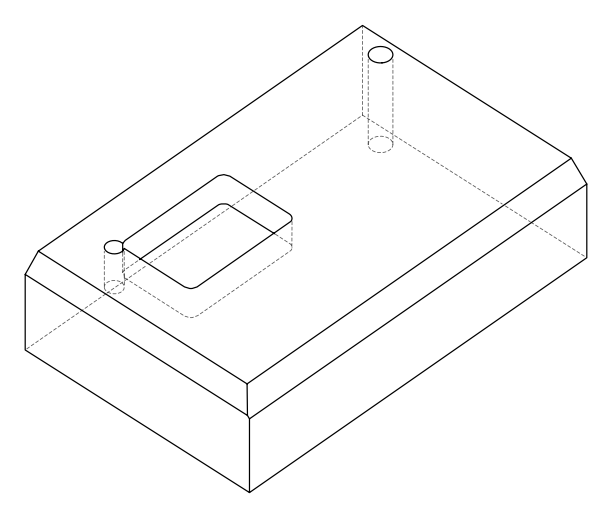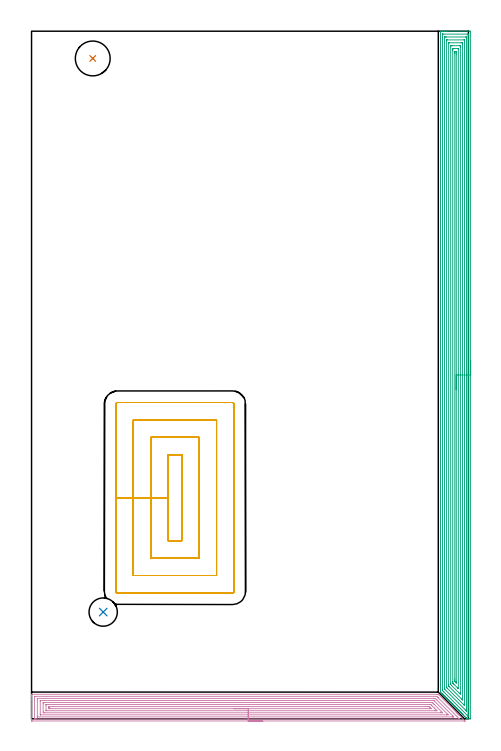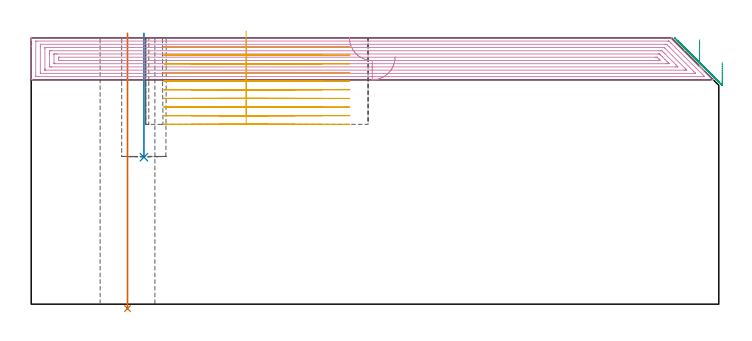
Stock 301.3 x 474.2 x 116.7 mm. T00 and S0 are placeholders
(PLAN: 5 operations, 3 tool changes, 71.6 min)
(1 INDEXABLE_INSERT_DRILL_THROUGH_HOLE_FROM_SOLID | STEP1HOLE | NXT0302_019 | 0.48 min | 52726 mm3)
(2 INDEXABLE_INSERT_DRILL_BLIND_HOLE_FROM_SOLID | STEP1POCKET | NXT0302_010 | 0.22 min | 15519 mm3)
(3 AREA_MILL | FG_CHAMFER_SURFACE | UGT0205_001 | 30.1 min | 102543 mm3)
(4 AREA_MILL_1 | FG_CHAMFER_SURFACE_1 | UGT0205_001 | 16.52 min | 48560 mm3)
(5 MILL_RECTANGULAR_POCKET | POCKET_RECTANGULAR_STRAIGHT | NXT0201_012 | Follow Part, ap 4, ae 75% | 24.31 min | 540903 mm3)
(TOOL NXT0302_019 | Index. Insert Drill 24mm [880-D2400L25-05] | D24 PA176 FL120 Z2)
(TOOL NXT0302_010 | Index. Insert Drill 19.5mm [880-D1950L25-05] | D19.5 PA176 FL98 Z2)
(TOOL UGT0205_001 | Chamfer Mill 20 x 3 x 45 deg. | D20 FL50 Z2)
(TOOL NXT0201_012 | ENDMILL 16mm [2P460-1600-NA 1630] | D16 FL38 Z6)
(OP 1 INDEXABLE_INSERT_DRILL_THROUGH_HOLE_FROM_SOLID)
G17 G21 G94 G90
T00 M6
G54
G17 G0 G90 X42.2 Y455.4 S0 M3
G43 Z126.7 H1
G94 G81 G98 Z-1.919 F250. R118.7
G80
M5
M2
(OP 2 INDEXABLE_INSERT_DRILL_BLIND_HOLE_FROM_SOLID)
G17 G21 G94 G90
T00 M6
G54
G17 G0 G90 X49.4 Y73.6 S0 M3
G43 Z126.7 H1
G94 G81 G98 Z64.4 F250. R118.7
G80
M5
M2
(OP 3 AREA_MILL)
G17 G21 G94 G90
T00 M6
G54
G17 G0 G90 X302.8 Y247.1 S1061 M3
G43 Z126.7 H0
Z105.9
G94 G1 Y247.062 Z105.028 F250.
Y246.948 Z104.164
Y246.759 Z103.312
Y246.497 Z102.48
Y246.163 Z101.674
Y245.76 Z100.9
Y245.291 Z100.164
Y244.76 Z99.472
Y244.171 Z98.829
Y243.528 Z98.24
Y242.836 Z97.708
Y242.1 Z97.24
Y241.326 Z96.837
Y240.52 Z96.503
Y239.688 Z96.241
Y238.836 Z96.052
Y237.972 Z95.938
Y237.1 Z95.9
Y0.33
X302.797 Y0.181 Z95.903
X302.791 Y0.002 Z95.905
X302.567 Y0. Z96.13
X302.207 Z96.489
X301.676 Z97.02
X301.316 Z97.379
X300.776 Z97.922
X300.424 Y0.006 Z98.275
X300.404 Y0.007 Z98.294
X300.371 Y0.032 Z98.327
X300.255 Y0.145 Z98.444
X299.705 Y0.695 Z98.995
X299.532 Y0.866 Z99.164
X299.473 Y0.926 Z99.224
X298.82 Y1.58 Z99.88
X298.641 Y1.758 Z100.056
X297.936 Y2.464 Z100.764
X297.749 Y2.649 Z100.947
X297.052 Y3.348 Z101.648
X296.858 Y3.541 Z101.839
X296.792 Y3.608 Z101.907
X296.627 Y3.773 Z102.072
X296.561 Y3.838 Z102.136
X296.494 Y3.906 Z102.205
X296.331 Y4.069 Z102.368
X296.263 Y4.135 Z102.433
X296.196 Y4.204 Z102.503
X296.034 Y4.365 Z102.665
X295.966 Y4.432 Z102.73
X295.898 Y4.502 Z102.801
X295.738 Y4.662 Z102.961
X295.669 Y4.729 Z103.027
X295.6 Y4.8 Z103.099
X295.441 Y4.958 Z103.258
X295.372 Y5.027 Z103.325
X295.302 Y5.098 Z103.397
X295.145 Y5.254 Z103.554
X295.075 Y5.324 Z103.622
X295.004 Y5.396 Z103.695
X294.849 Y5.551 Z103.85
X294.777 Y5.621 Z103.919
X294.706 Y5.694 Z103.993
X294.552 Y5.847 Z104.147
X294.48 Y5.918 Z104.216
X294.408 Y5.992 Z104.291
X294.256 Y6.144 Z104.443
X294.183 Y6.215 Z104.513
X294.11 Y6.29 Z104.589
X293.96 Y6.44 Z104.739
X293.886 Y6.512 Z104.81
X293.812 Y6.588 Z104.887
X293.663 Y6.736 Z105.036
X293.589 Y6.81 Z105.108
X293.514 Y6.886 Z105.185
X293.367 Y7.033 Z105.332
X293.292 Y7.107 Z105.405
X293.216 Y7.184 Z105.483
X293.071 Y7.329 Z105.629
X292.994 Y7.404 Z105.702
X292.918 Y7.482 Z105.781
X292.774 Y7.625 Z105.925
X292.697 Y7.701 Z105.999
X292.62 Y7.78 Z106.079
X292.478 Y7.922 Z106.221
X292.4 Y7.998 Z106.296
X292.322 Y8.078 Z106.377
X292.181 Y8.218 Z106.518
X292.103 Y8.295 Z106.593
X292.024 Y8.376 Z106.675
X291.885 Y8.515 Z106.814
X291.806 Y8.593 Z106.891
X291.726 Y8.674 Z106.973
X291.589 Y8.811 Z107.11
X291.508 Y8.89 Z107.188
X291.428 Y8.972 Z107.271
X291.292 Y9.107 Z107.407
X291.211 Y9.187 Z107.485
X291.13 Y9.27 Z107.569
X290.996 Y9.404 Z107.703
X290.914 Y9.484 Z107.782
X290.832 Y9.568 Z107.868
X290.7 Y9.7 Z108.
X290.617 Y9.781 Z108.079
X290.534 Y9.866 Z108.166
X290.403 Y9.996 Z108.296
X290.32 Y10.079 Z108.376
X290.236 Y10.164 Z108.464
X290.107 Y10.293 Z108.592
X290.023 Y10.376 Z108.674
X289.938 Y10.462 Z108.762
X289.811 Y10.589 Z108.889
X289.725 Y10.673 Z108.971
X289.64 Y10.76 Z109.06
X289.514 Y10.886 Z109.185
X289.428 Y10.97 Z109.268
X289.342 Y11.058 Z109.358
X289.218 Y11.182 Z109.481
X289.131 Y11.267 Z109.565
X289.044 Y11.356 Z109.656
X288.921 Y11.478 Z109.778
X288.834 Y11.564 Z109.862
X288.746 Y11.654 Z109.954
X288.625 Y11.775 Z110.074
X288.537 Y11.862 Z110.159
X288.448 Y11.952 Z110.252
X288.329 Y12.071 Z110.371
X288.239 Y12.159 Z110.457
X288.15 Y12.25 Z110.55
X288.032 Y12.367 Z110.667
X287.942 Y12.456 Z110.754
X287.852 Y12.548 Z110.848
X287.736 Y12.664 Z110.963
X287.645 Y12.753 Z111.051
X287.554 Y12.846 Z111.146
X287.44 Y12.96 Z111.26
X287.348 Y13.05 Z111.348
X287.256 Y13.144 Z111.444
X287.143 Y13.256 Z111.556
X287.051 Y13.347 Z111.645
X286.958 Y13.442 Z111.742
X286.847 Y13.553 Z111.853
X286.753 Y13.645 Z111.943
X286.66 Y13.74 Z112.04
X286.55 Y13.849 Z112.149
X286.456 Y13.942 Z112.24
X286.362 Y14.038 Z112.338
X286.254 Y14.146 Z112.445
X286.159 Y14.239 Z112.537
X286.064 Y14.336 Z112.636
X285.958 Y14.442 Z112.742
X285.862 Y14.536 Z112.834
X285.766 Y14.634 Z112.934
X285.661 Y14.738 Z113.038
X285.565 Y14.833 Z113.131
X285.468 Y14.932 Z113.232
X285.365 Y15.035 Z113.334
X285.268 Y15.131 Z113.428
X285.17 Y15.23 Z113.53
X285.069 Y15.331 Z113.631
X284.97 Y15.428 Z113.726
X284.872 Y15.528 Z113.828
X284.772 Y15.627 Z113.927
X284.673 Y15.725 Z114.023
X284.574 Y15.826 Z114.126
X284.476 Y15.924 Z114.224
X284.376 Y16.022 Z114.32
X284.276 Y16.124 Z114.424
X284.18 Y16.22 Z114.52
X284.079 Y16.319 Z114.617
X283.978 Y16.422 Z114.722
X283.883 Y16.517 Z114.816
X283.782 Y16.616 Z114.914
X283.68 Y16.72 Z115.02
X283.587 Y16.813 Z115.113
X283.484 Y16.914 Z115.212
X283.382 Y17.018 Z115.318
X283.29 Y17.109 Z115.409
X283.187 Y17.211 Z115.509
X283.084 Y17.316 Z115.616
X282.994 Y17.406 Z115.705
X282.89 Y17.508 Z115.806
X282.786 Y17.614 Z115.914
X282.141 Y18.258 Z116.557
X282.032 Y18.37 Z116.662
X282.004 Y18.405 Z116.689
X282. Y18.508 Z116.7
Y474.019
X282.003 Y474.19 Z116.688
X282.057 Y474.192 Z116.635
X282.479 Y474.2 Z116.221
X282.764 Z115.936
X283.484 Z115.211
X284.736 Z113.961
X286.159 Z112.536
X302.207 Z96.49
X302.475 Y474.198 Z96.222
X302.792 Y474.19 Z95.906
X302.799 Y473.872 Z95.899
X302.8 Y237.1 Z95.9
X301.386 Z97.314
X301.385 Y2.275 Z97.315
X301.382 Y2.134 Z97.318
X301.379 Y2.041 Z97.321
X301.374 Y2.009 Z97.326
X301.366 Y2.007 Z97.334
X301.316 Y2.005 Z97.384
X300.901 Y2.01 Z97.799
X300.85 Y2.012 Z97.85
X300.823 Y2.035 Z97.877
X300.766 Y2.087 Z97.934
X300.655 Y2.195 Z98.045
X300.434 Y2.416 Z98.266
X284.376 Y18.474 Z114.324
X283.484 Y19.367 Z115.216
X283.451 Y19.402 Z115.249
X283.421 Y19.443 Z115.279
X283.419 Y19.468 Z115.281
X283.415 Y20.296 Z115.285
X283.414 Y20.367 Z115.286
X283.415 Y471.925 Z115.285
X283.418 Y472.066 Z115.282
X283.421 Y472.159 Z115.279
X283.426 Y472.192 Z115.274
X283.434 Y472.193 Z115.266
X283.484 Y472.196 Z115.216
X283.962 Y472.2 Z114.738
X300.424 Z98.276
X300.902 Y472.199 Z97.798
X301.316 Y472.192 Z97.384
X301.368 Y472.19 Z97.332
X301.379 Y471.995 Z97.321
X301.384 Y471.855 Z97.316
X301.385 Y471.784 Z97.315
X301.386 Y237.1 Z97.314
X299.972 Z98.728
X299.971 Y5.552 Z98.729
X299.97 Y5.405 Z98.73
X299.968 Y5.353 Z98.732
X299.966 Y5.348 Z98.734
X299.961 Y5.35 Z98.739
X299.907 Y5.398 Z98.793
X299.757 Y5.544 Z98.943
X299.532 Y5.767 Z99.168
X299.307 Y5.992 Z99.393
X285.004 Y20.296 Z113.696
X284.916 Y20.389 Z113.784
X284.849 Y20.462 Z113.851
X284.836 Y20.518 Z113.864
X284.832 Y20.733 Z113.868
X284.83 Y21.19 Z113.87
X284.829 Y21.631 Z113.871
Y469.996
X284.83 Y470.106 Z113.87
X284.833 Y470.16 Z113.867
X284.835 Y470.181 Z113.865
X284.862 Y470.19 Z113.838
X285.067 Y470.198 Z113.633
X285.268 Y470.199 Z113.432
X285.956 Y470.2 Z112.744
X299.532 Y470.199 Z99.168
X299.736 Y470.196 Z98.964
X299.871 Y470.192 Z98.829
X299.965 Y470.187 Z98.735
X299.967 Y470.142 Z98.733
X299.969 Y469.996 Z98.731
X299.971 Y469.556 Z98.729
X299.972 Y237.1 Z98.728
X298.557 Z100.143
Y9.652
X298.556 Y9.568 Z100.144
X298.55 Y9.26 Z100.15
X298.543 Y9.217 Z100.157
X298.499 Y9.255 Z100.201
X298.453 Y9.3 Z100.247
X298.181 Y9.568 Z100.519
X286.559 Y21.19 Z112.141
X286.395 Y21.359 Z112.305
X286.266 Y21.495 Z112.434
X286.249 Y21.524 Z112.451
X286.247 Y21.546 Z112.453
X286.245 Y21.596 Z112.455
X286.243 Y22.001 Z112.457
Y22.084
Y467.314
X286.247 Y468.12 Z112.453
X286.249 Y468.175 Z112.451
X286.255 Y468.19 Z112.445
X286.278 Y468.193 Z112.422
X286.388 Y468.197 Z112.312
X286.609 Y468.199 Z112.091
X298.194 Z100.506
X298.413 Y468.197 Z100.287
X298.522 Y468.193 Z100.178
X298.545 Y468.19 Z100.155
X298.551 Y468.178 Z100.15
X298.552 Y468.137 Z100.148
X298.557 Y467.398 Z100.143
Y467.314
Y237.1
X297.143 Z101.557
X297.142 Y13.753 Z101.558
X297.138 Y13.144 Z101.562
X297.136 Y13.086 Z101.564
X297.133 Y13.077 Z101.567
X297.058 Y13.144 Z101.642
X296.858 Y13.342 Z101.842
X288.114 Y22.084 Z110.586
X287.942 Y22.258 Z110.758
X287.765 Y22.441 Z110.935
X287.677 Y22.533 Z111.023
X287.664 Y22.564 Z111.036
X287.661 Y22.611 Z111.039
X287.659 Y22.692 Z111.041
X287.657 Y22.978 Z111.043
Y23.265
Y465.812
X287.66 Y466.098 Z111.04
X287.663 Y466.179 Z111.037
X287.665 Y466.191 Z111.035
X287.67 Y466.194 Z111.03
X287.69 Y466.198 Z111.01
X287.774 Y466.199 Z110.926
X287.942 Y466.2 Z110.758
X296.186 Z102.514
X296.858 Y466.198 Z101.842
X297.081 Y466.196 Z101.619
X297.131 Y466.19 Z101.569
X297.136 Y466.177 Z101.564
X297.139 Y466.138 Z101.561
X297.142 Y465.526 Z101.558
X297.143 Y465.24 Z101.557
Y237.1
X295.729 Z102.971
X295.728 Y17.853 Z102.972
X295.727 Y17.614 Z102.973
X295.722 Y16.965 Z102.978
X295.075 Y17.575 Z103.625
X295.034 Y17.614 Z103.666
X289.725 Y22.924 Z108.975
X289.672 Y22.978 Z109.028
X289.078 Y23.627 Z109.622
X289.076 Y23.873 Z109.624
X289.072 Y24.528 Z109.628
Y463.738
X289.074 Y464.066 Z109.626
X289.076 Y464.147 Z109.624
X289.078 Y464.181 Z109.622
X289.112 Y464.19 Z109.588
X289.268 Y464.197 Z109.432
X289.725 Y464.199 Z108.975
X290.156 Y464.2 Z108.544
X295.075 Y464.199 Z103.625
X295.509 Y464.197 Z103.191
X295.688 Y464.19 Z103.012
X295.722 Y464.182 Z102.978
X295.724 Y464.119 Z102.976
X295.727 Y463.978 Z102.973
X295.728 Y463.738 Z102.972
X295.729 Y463.082 Z102.971
Y237.1
X294.315 Z104.385
X294.314 Y21.059 Z104.386
X294.311 Y20.927 Z104.389
X294.308 Y20.84 Z104.392
X294.303 Y20.805 Z104.397
X294.277 Y20.828 Z104.423
X294.183 Y20.918 Z104.517
X293.907 Y21.19 Z104.793
X291.226 Y23.873 Z107.474
X290.617 Y24.492 Z108.083
X290.492 Y24.639 Z108.208
X290.489 Y24.767 Z108.211
X290.487 Y24.897 Z108.213
X290.485 Y25.661 Z108.215
Y25.792
Y461.188
X290.489 Y461.95 Z108.211
X290.492 Y462.075 Z108.208
X290.499 Y462.19 Z108.201
X290.617 Y462.192 Z108.083
X291.26 Y462.199 Z107.44
X294.183 Z104.517
X294.266 Y462.197 Z104.434
X294.296 Y462.194 Z104.404
X294.307 Y462.191 Z104.393
X294.309 Y462.169 Z104.391
X294.312 Y462.082 Z104.388
X294.314 Y461.95 Z104.386
X294.315 Y461.818 Z104.385
Y237.1
X292.9 Z105.8
Y25.661
X292.899 Y25.16 Z105.801
X292.895 Y24.767 Z105.805
X292.893 Y24.666 Z105.807
X292.786 Y24.767 Z105.914
X292.4 Y25.155 Z106.3
X291.907 Y25.661 Z106.793
X291.902 Y26.16 Z106.798
X291.9 Y27.449 Z106.8
Y458.875
Y459.268
X291.903 Y459.766 Z106.797
X291.907 Y460.162 Z106.793
X292.365 Y460.197 Z106.335
X292.4 Y460.196 Z106.3
X292.893 Y460.162 Z105.807
X292.898 Y459.663 Z105.802
X292.9 Y458.374 Z105.8
Y237.1
Y236.228 Z105.838
Y235.363 Z105.951
Y234.512 Z106.14
Y233.68 Z106.403
Y232.874 Z106.736
Y232.1 Z107.139
Y231.364 Z107.608
Y230.672 Z108.139
Y230.029 Z108.728
Y229.44 Z109.372
Y228.908 Z110.064
Y228.44 Z110.8
Y228.037 Z111.573
Y227.703 Z112.379
Y227.441 Z113.211
Y227.252 Z114.063
Y227.138 Z114.928
Y227.1 Z115.8
G0 Z126.7
M5
M2
(OP 4 AREA_MILL_1)
G17 G21 G94 G90
T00 M6
G54
G17 G0 G90 X159.45 Y-1.5 S1061 M3
G43 Z126.7 H0
Z108.3
G94 G1 X159.412 Z107.428 F250.
X159.298 Z106.564
X159.109 Z105.712
X158.847 Z104.88
X158.513 Z104.074
X158.11 Z103.3
X157.641 Z102.564
X157.11 Z101.872
X156.521 Z101.229
X155.878 Z100.64
X155.186 Z100.108
X154.45 Z99.64
X153.676 Z99.237
X152.87 Z98.903
X152.038 Z98.641
X151.186 Z98.452
X150.321 Z98.338
X149.45 Z98.3
X0.625
X0.146 Y-1.495 Z98.303
X0.01 Y-1.492 Z98.306
X0. Y-1.351 Z98.446
Y13.237 Z113.032
Y15.608 Z115.403
Y16.308 Z116.108
Y16.571 Z116.371
X0.003 Y16.738 Z116.531
X0.01 Y16.898 Z116.689
X0.178 Y16.9 Z116.7
X280.398
X280.495 Y16.896 Z116.69
X280.58 Y16.821 Z116.618
X286.185 Y11.215 Z111.015
X292.777 Y4.625 Z104.421
X292.912 Y4.489 Z104.287
X293.078 Y4.323 Z104.121
X293.217 Y4.185 Z103.981
X293.359 Y4.042 Z103.84
X293.51 Y3.891 Z103.689
X293.656 Y3.746 Z103.541
X293.806 Y3.595 Z103.393
X293.942 Y3.459 Z103.257
X294.096 Y3.306 Z103.102
X294.253 Y3.148 Z102.946
X294.374 Y3.027 Z102.825
X294.535 Y2.867 Z102.662
X294.7 Y2.701 Z102.499
X294.901 Y2.499 Z102.299
X298.795 Y-1.394 Z98.404
X298.871 Y-1.474 Z98.324
X298.883 Y-1.495 Z98.304
X298.871 Y-1.499 Z98.3
X149.45 Y-1.5
Y-0.086 Z99.714
X3.182
X2.413 Y-0.085 Z99.715
X2.286 Y-0.084 Z99.716
X2.05 Y-0.079 Z99.721
X2.009 Y-0.07 Z99.73
X2.005 Y-0.039 Z99.761
X2.003 Y-0.005 Z99.795
X2. Y0.197 Z99.997
X2.001 Y15.27 Z115.07
X2.004 Y15.378 Z115.178
X2.009 Y15.45 Z115.25
X2.013 Y15.479 Z115.279
X2.538 Y15.485 Z115.285
X279.12
X279.312 Y15.484 Z115.284
X279.408 Y15.481 Z115.281
X279.451 Y15.479 Z115.279
X279.504 Y15.436 Z115.236
X280.22 Y14.73 Z114.53
X280.398 Y14.552 Z114.352
X294.7 Y0.25 Z100.05
X294.943 Y-0.001 Z99.799
X294.988 Y-0.05 Z99.75
X295.007 Y-0.079 Z99.721
X294.575 Y-0.085 Z99.715
X149.45 Y-0.086 Z99.714
Y1.329 Z101.129
X4.125
X4.066 Y1.33 Z101.13
X4.027 Y1.333 Z101.133
X4.012 Y1.335 Z101.135
X4.01 Y1.353 Z101.153
X4.003 Y1.549 Z101.349
X4. Y1.746 Z101.546
Y13.169 Z112.969
X4.003 Y13.851 Z113.651
X4.007 Y14.041 Z113.841
X4.013 Y14.065 Z113.865
X4.033 Y14.067 Z113.867
X4.088 Y14.069 Z113.869
X4.2 Y14.071 Z113.871
X277.493
X277.717 Y14.07 Z113.87
X278.393 Y14.064 Z113.864
X278.61 Y13.886 Z113.686
X278.648 Y13.851 Z113.651
X279.504 Y12.997 Z112.797
X290.23 Y2.271 Z102.071
X290.95 Y1.549 Z101.349
X291.124 Y1.372 Z101.172
X291.154 Y1.332 Z101.132
X291.124 Y1.33 Z101.13
X290.455 Y1.329 Z101.129
X290.23 Y1.328 Z101.128
X149.45 Y1.329 Z101.129
Y2.743 Z102.543
X6.144
X6.063 Y2.745 Z102.545
X6.026 Y2.747 Z102.547
X6.011 Y2.749 Z102.549
X6.008 Y2.769 Z102.569
X6.004 Y2.873 Z102.673
X6. Y3.295 Z103.095
Y12.082 Z111.882
X6.007 Y12.527 Z112.327
X6.01 Y12.634 Z112.434
X6.016 Y12.651 Z112.451
X6.048 Y12.653 Z112.453
X6.117 Y12.655 Z112.455
X6.309 Y12.657 Z112.457
X277.144
X277.286 Y12.655 Z112.455
X277.357 Y12.653 Z112.453
X277.388 Y12.651 Z112.451
X277.461 Y12.582 Z112.382
X277.717 Y12.334 Z112.134
X286.831 Y3.219 Z103.019
X286.995 Y3.052 Z102.852
X287.282 Y2.757 Z102.557
X287.222 Y2.749 Z102.549
X286.655 Y2.745 Z102.545
X286.334 Y2.743 Z102.543
X149.45
Y4.157 Z103.957
X8.698 Y4.158 Z103.958
X8.669
X8.01 Y4.185 Z103.985
X8.001 Y4.842 Z104.642
X8. Y10.336 Z110.136
X8.003 Y10.991 Z110.791
X8.01 Y11.215 Z111.015
X8.642 Y11.242 Z111.042
X8.669
X275.006 Y11.243 Z111.043
X275.901 Y11.242 Z111.042
X275.929 Y11.241 Z111.041
X276.375 Y11.215 Z111.015
X276.823 Y10.777 Z110.577
X277.265 Y10.336 Z110.136
X277.717 Y9.886 Z109.686
X282.538 Y5.064 Z104.864
X283.08 Y4.519 Z104.319
X283.405 Y4.185 Z103.985
X283.106 Y4.159 Z103.959
X283.08 Y4.158 Z103.958
X282.215 Y4.157 Z103.957
X149.45
Y5.571 Z105.371
X10.457 Y5.572 Z105.372
X10.079 Y5.574 Z105.374
X10.03 Y5.576 Z105.376
X10.011 Y5.578 Z105.378
X10.008 Y5.594 Z105.394
X10.003 Y5.673 Z105.473
X10.001 Y5.793 Z105.593
X10. Y5.943 Z105.743
X10.001 Y9.457 Z109.257
X10.003 Y9.682 Z109.482
X10.008 Y9.794 Z109.594
X10.01 Y9.817 Z109.617
X10.028 Y9.822 Z109.622
X10.083 Y9.825 Z109.625
X10.457 Y9.828 Z109.628
X10.973 Y9.829 Z109.629
X11.351
X274.657
X275.035 Y9.828 Z109.628
X275.161 Y9.826 Z109.626
X275.261 Y9.823 Z109.623
X275.321 Y9.819 Z109.619
X275.361 Y9.781 Z109.581
X275.693 Y9.457 Z109.257
X275.929 Y9.223 Z109.023
X276.574 Y8.579 Z108.379
X277.717 Y7.436 Z107.236
X278.61 Y6.542 Z106.342
X279.207 Y5.943 Z105.743
X279.504 Y5.638 Z105.438
X279.55 Y5.578 Z105.378
X279.504 Y5.577 Z105.377
X278.987 Y5.572 Z105.372
X278.61 Y5.571 Z105.371
X278.094
X149.45
Y6.985 Z106.785
X12.972 Y6.986 Z106.786
X12.245 Y6.989 Z106.789
X12.071 Y6.992 Z106.792
X12.009 Y6.997 Z106.797
X12.006 Y7.013 Z106.813
X12.002 Y7.06 Z106.86
X12. Y7.7 Z107.5
Y7.94 Z107.74
X12.003 Y8.181 Z107.981
X12.007 Y8.342 Z108.142
X12.01 Y8.397 Z108.197
X12.023 Y8.408 Z108.208
X12.064 Y8.41 Z108.21
X12.245 Y8.413 Z108.213
X12.412 Y8.414 Z108.214
X273.414 Y8.415 Z108.215
X274.141 Y8.412 Z108.212
X274.244 Y8.41 Z108.21
X274.272 Y8.408 Z108.208
X274.298 Y8.393 Z108.193
X274.354 Y8.341 Z108.141
X274.574 Y8.126 Z107.926
X275.003 Y7.7 Z107.5
X275.035 Y7.668 Z107.468
X275.431 Y7.265 Z107.065
X275.622 Y7.069 Z106.869
X275.692 Y6.992 Z106.792
X274.868 Y6.986 Z106.786
X149.45 Y6.985 Z106.785
X148.578 Z106.823
X147.713 Z106.937
X146.862 Z107.126
X146.03 Z107.388
X145.224 Z107.722
X144.45 Z108.125
X143.714 Z108.594
X143.022 Z109.125
X142.379 Z109.714
X141.789 Z110.357
X141.258 Z111.05
X140.79 Z111.785
X140.387 Z112.559
X140.053 Z113.365
X139.791 Z114.197
X139.602 Z115.049
X139.488 Z115.914
X139.45 Z116.785
G0 Z126.7
M5
M2
(OP 5 MILL_RECTANGULAR_POCKET)
G17 G21 G94 G90
T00 M6
G54
G17 G0 G90 X94.2 Y177.791 S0 M3
G43 Z126.7 H1
Z119.7
G94 G1 Y152.45 Z112.91 F250.
Y122.8 F500.
X103.6
Y182.1
X94.2
Y152.45
X82.2
Y110.8
X115.6
Y194.1
X82.2
Y152.45
X70.2
Y98.8
X127.6
Y206.1
X70.2
Y152.45
X58.2
Y87.9
G3 X58.356 Y87.335 R1.1
G1 X58.612 Y86.907
X59.103 Y86.818
X59.2 Y86.794
X59.3 Y86.8
X138.5
G3 X139.6 Y87.9 R1.1
G1 Y217.
G3 X138.5 Y218.1 R1.1
G1 X59.3
G3 X58.2 Y217. R1.1
G1 Y152.45
Y151.45
G0 X94.2 Y177.791 Z115.91
G1 Y152.45 Z109.12 F250.
Y122.8 F500.
X103.6
Y182.1
X94.2
Y152.45
X82.2
Y110.8
X115.6
Y194.1
X82.2
Y152.45
X70.2
Y98.8
X127.6
Y206.1
X70.2
Y152.45
X58.2
Y87.9
G3 X58.356 Y87.335 R1.1
G1 X58.612 Y86.907
X59.103 Y86.818
X59.2 Y86.794
X59.3 Y86.8
X138.5
G3 X139.6 Y87.9 R1.1
G1 Y217.
G3 X138.5 Y218.1 R1.1
G1 X59.3
G3 X58.2 Y217. R1.1
G1 Y152.45
Y151.45
G0 X94.2 Y177.791 Z112.12
G1 Y152.45 Z105.33 F250.
Y122.8 F500.
X103.6
Y182.1
X94.2
Y152.45
X82.2
Y110.8
X115.6
Y194.1
X82.2
Y152.45
X70.2
Y98.8
X127.6
Y206.1
X70.2
Y152.45
X58.2
Y87.9
G3 X58.356 Y87.335 R1.1
G1 X58.612 Y86.907
X59.103 Y86.818
X59.2 Y86.794
X59.3 Y86.8
X138.5
G3 X139.6 Y87.9 R1.1
G1 Y217.
G3 X138.5 Y218.1 R1.1
G1 X59.3
G3 X58.2 Y217. R1.1
G1 Y152.45
Y151.45
G0 X94.2 Y177.791 Z108.33
G1 Y152.45 Z101.54 F250.
Y122.8 F500.
X103.6
Y182.1
X94.2
Y152.45
X82.2
Y110.8
X115.6
Y194.1
X82.2
Y152.45
X70.2
Y98.8
X127.6
Y206.1
X70.2
Y152.45
X58.2
Y87.9
G3 X58.356 Y87.335 R1.1
G1 X58.612 Y86.907
X59.103 Y86.818
X59.2 Y86.794
X59.3 Y86.8
X138.5
G3 X139.6 Y87.9 R1.1
G1 Y217.
G3 X138.5 Y218.1 R1.1
G1 X59.3
G3 X58.2 Y217. R1.1
G1 Y152.45
Y151.45
G0 X94.2 Y177.791 Z104.54
G1 Y152.45 Z97.75 F250.
Y122.8 F500.
X103.6
Y182.1
X94.2
Y152.45
X82.2
Y110.8
X115.6
Y194.1
X82.2
Y152.45
X70.2
Y98.8
X127.6
Y206.1
X70.2
Y152.45
X58.2
Y87.9
G3 X58.356 Y87.335 R1.1
G1 X58.612 Y86.907
X59.103 Y86.818
X59.2 Y86.794
X59.3 Y86.8
X138.5
G3 X139.6 Y87.9 R1.1
G1 Y217.
G3 X138.5 Y218.1 R1.1
G1 X59.3
G3 X58.2 Y217. R1.1
G1 Y152.45
Y151.45
G0 X94.2 Y177.791 Z100.75
G1 Y152.45 Z93.96 F250.
Y122.8 F500.
X103.6
Y182.1
X94.2
Y152.45
X82.2
Y110.8
X115.6
Y194.1
X82.2
Y152.45
X70.2
Y98.8
X127.6
Y206.1
X70.2
Y152.45
X58.2
Y87.9
G3 X58.356 Y87.335 R1.1
G1 X58.612 Y86.907
X59.103 Y86.818
X59.2 Y86.794
X59.3 Y86.8
X138.5
G3 X139.6 Y87.9 R1.1
G1 Y217.
G3 X138.5 Y218.1 R1.1
G1 X59.3
G3 X58.2 Y217. R1.1
G1 Y152.45
Y151.45
G0 X94.2 Y177.791 Z96.96
G1 Y152.45 Z90.17 F250.
Y122.8 F500.
X103.6
Y182.1
X94.2
Y152.45
X82.2
Y110.8
X115.6
Y194.1
X82.2
Y152.45
X70.2
Y98.8
X127.6
Y206.1
X70.2
Y152.45
X58.2
Y87.9
G3 X58.356 Y87.335 R1.1
G1 X58.612 Y86.907
X59.103 Y86.818
X59.2 Y86.794
X59.3 Y86.8
X138.5
G3 X139.6 Y87.9 R1.1
G1 Y217.
G3 X138.5 Y218.1 R1.1
G1 X59.3
G3 X58.2 Y217. R1.1
G1 Y152.45
Y151.45
G0 X94.2 Y177.791 Z93.17
G1 Y152.45 Z86.38 F250.
Y122.8 F500.
X103.6
Y182.1
X94.2
Y152.45
X82.2
Y110.8
X115.6
Y194.1
X82.2
Y152.45
X70.2
Y98.8
X127.6
Y206.1
X70.2
Y152.45
X58.2
Y87.9
G3 X58.356 Y87.335 R1.1
G1 X58.612 Y86.907
X59.103 Y86.818
X59.2 Y86.794
X59.3 Y86.8
X138.5
G3 X139.6 Y87.9 R1.1
G1 Y217.
G3 X138.5 Y218.1 R1.1
G1 X59.3
G3 X58.2 Y217. R1.1
G1 Y152.45
Y151.45
G0 X94.2 Y177.791 Z89.38
G1 Y152.45 Z82.59 F250.
Y122.8 F500.
X103.6
Y182.1
X94.2
Y152.45
X82.2
Y110.8
X115.6
Y194.1
X82.2
Y152.45
X70.2
Y98.8
X127.6
Y206.1
X70.2
Y152.45
X58.2
Y87.9
G3 X58.356 Y87.335 R1.1
G1 X58.612 Y86.907
X59.103 Y86.818
X59.2 Y86.794
X59.3 Y86.8
X138.5
G3 X139.6 Y87.9 R1.1
G1 Y217.
G3 X138.5 Y218.1 R1.1
G1 X59.3
G3 X58.2 Y217. R1.1
G1 Y152.45
Y151.45
G0 X94.2 Y177.791 Z85.59
G1 Y152.45 Z78.8 F250.
Y122.8 F500.
X103.6
Y182.1
X94.2
Y152.45
X82.2
Y110.8
X115.6
Y194.1
X82.2
Y152.45
X70.2
Y98.8
X127.6
Y206.1
X70.2
Y152.45
X58.2
Y87.9
G3 X58.356 Y87.335 R1.1
G1 X58.612 Y86.907
X59.103 Y86.818
X59.2 Y86.794
X59.3 Y86.8
X138.5
G3 X139.6 Y87.9 R1.1
G1 Y217.
G3 X138.5 Y218.1 R1.1
G1 X59.3
G3 X58.2 Y217. R1.1
G1 Y152.45
Y151.45
G0 Z126.7
M5
M2
